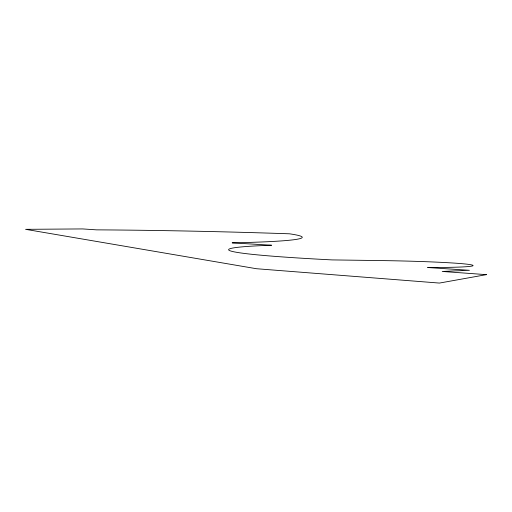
<?xml version="1.0" encoding="UTF-8"?>
<svg xmlns="http://www.w3.org/2000/svg" width="512" height="512" viewBox="0 0 512 512"><rect width="100%" height="100%" fill="white"/><g stroke="black" fill="none" stroke-linecap="round" stroke-linejoin="round"><path stroke-width="0.77" d="M486.4 274.65L439.418 283.072L256.461 268.723L25.6 229.331L82.65 228.928L96.576 229.856A275.437 10.573 1.3 0 1 289.491 233.805A281.261 10.797 1.3 0 1 232.166 242.854L271.571 245.235A254.573 9.773 1.3 0 0 332.122 259.91L383.123 260.608A72.73 2.79 1.3 0 1 469.178 264.467A89.389 3.43 1.3 0 1 427.603 267.514L469.389 270.298L442.234 271.456L486.4 274.65"/></g></svg>
